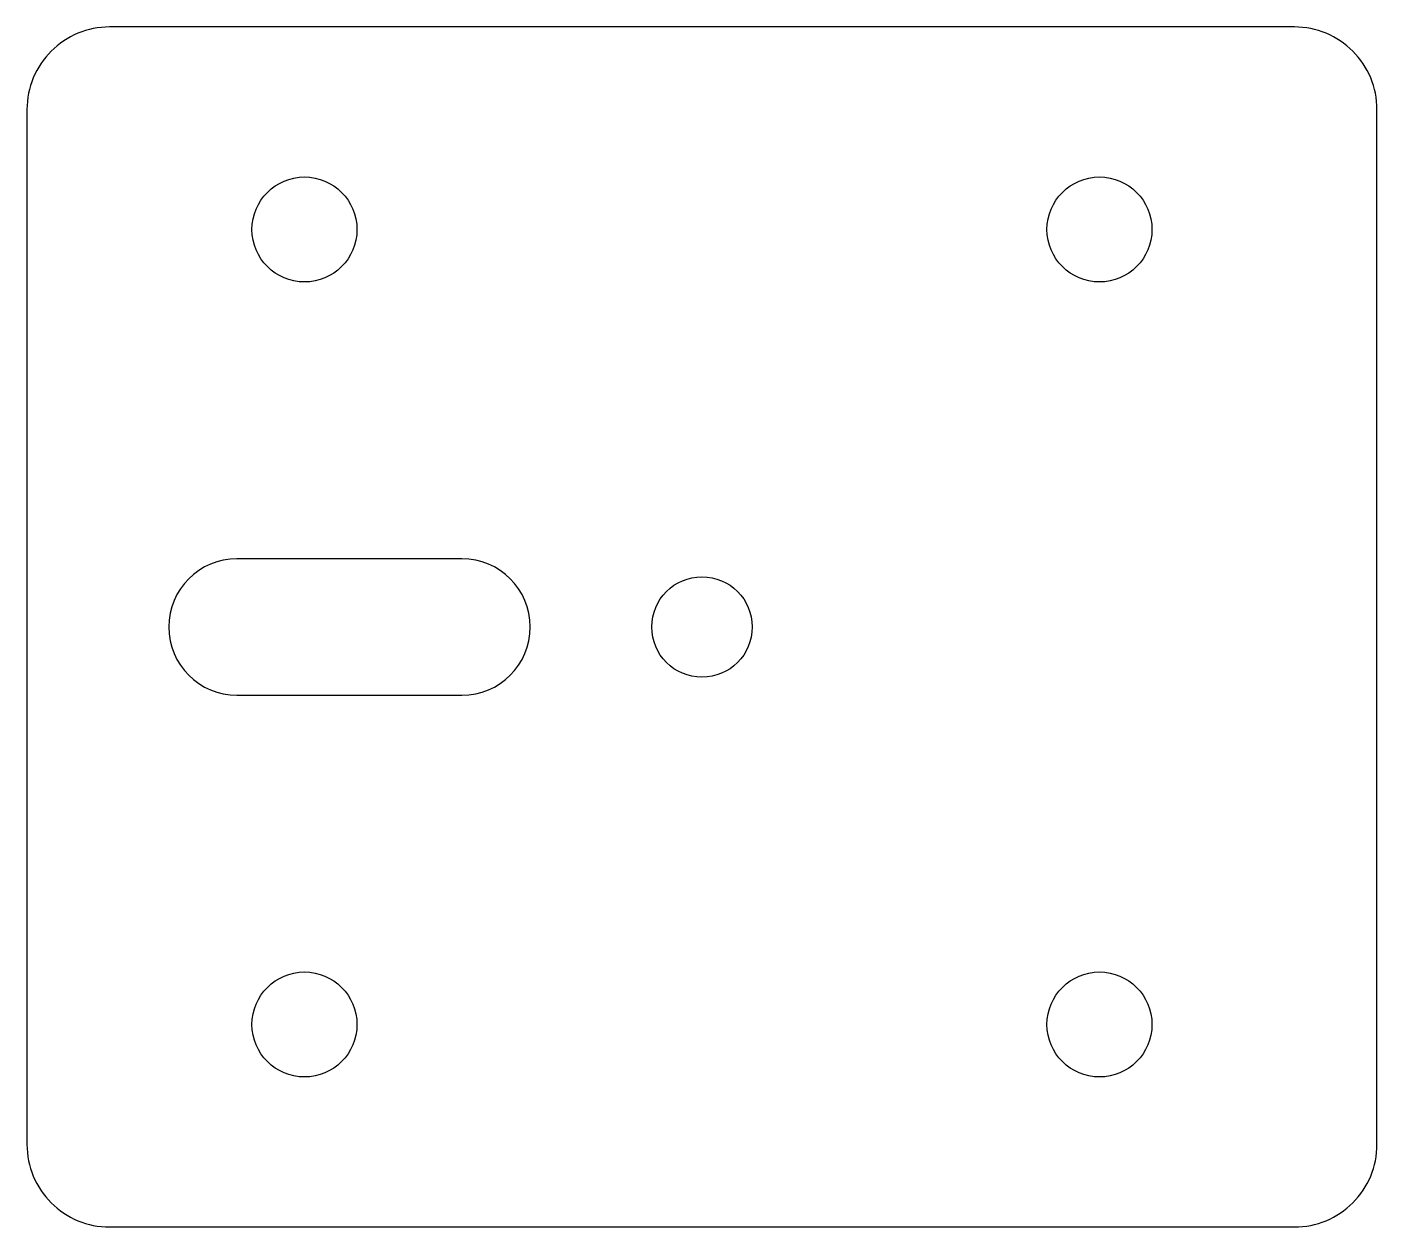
# Model space of a CAD drawing. Header units: millimetres. Extents: x -45 to 45, y -40 to 40.
import ezdxf

# ---------------------------------------------------------------- set-up
doc = ezdxf.new("R2010")
doc.units = ezdxf.units.MM
doc.layers.get('0').update_dxf_attribs({"linetype": 'CONTINUOUS'})

msp = doc.modelspace()

# ---------------------------------------------------------------- linework, layer by layer
for points in [[(39.5, -40, 0.414214), (45, -34.5), (45, 34.5, 0.414214), (39.5, 40), (-39.5, 40, 0.414214), (-45, 34.5), (-45, -34.5, 0.414214), (-39.5, -40)], [(-16, -4.55, 1), (-16, 4.55), (-31, 4.55, 1), (-31, -4.55)]]:
    msp.add_lwpolyline(points, format="xyb", close=True)
for centre, radius in [((-26.5, 26.5), 3.5), ((26.5, 26.5), 3.5), ((0, 0), 3.35), ((-26.5, -26.5), 3.5), ((26.5, -26.5), 3.5)]:
    msp.add_circle(centre, radius)

doc.saveas('drawing.dxf')
